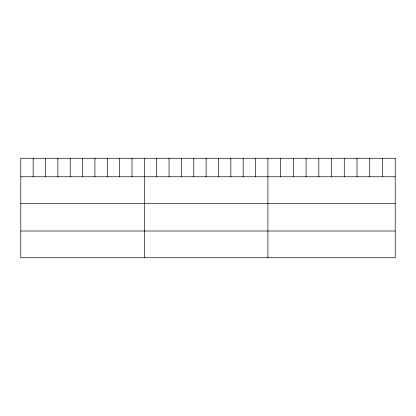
<?xml version="1.0" encoding="UTF-8"?>
<svg xmlns="http://www.w3.org/2000/svg" width="416" height="416" viewBox="0 0 416 416"><rect width="100%" height="100%" fill="white"/><g stroke="black" fill="none" stroke-linecap="round" stroke-linejoin="round"><path stroke-width="0.62" d="M20.8 176.758L395.2 176.758M20.8 203.476L395.2 203.476M20.8 231.01L395.2 231.01M382.47 158.272L382.47 176.758M369.741 158.272L369.741 176.758M357.011 158.272L357.011 176.758M344.282 158.272L344.282 176.758M331.552 158.272L331.552 176.758M318.822 158.272L318.822 176.758M306.093 158.272L306.093 176.758M293.363 158.272L293.363 176.758M280.634 158.272L280.634 176.758M267.904 158.272L267.904 257.728M255.549 158.272L255.549 176.758M243.194 158.272L243.194 176.758M230.838 158.272L230.838 176.758M218.483 158.272L218.483 176.758M206.128 158.272L206.128 176.758M193.773 158.272L193.773 176.758M181.418 158.272L181.418 176.758M169.062 158.272L169.062 176.758M156.707 158.272L156.707 176.758M144.352 158.272L144.352 257.728M131.997 158.272L131.997 176.758M119.642 158.272L119.642 176.758M107.286 158.272L107.286 176.758M94.931 158.272L94.931 176.758M82.576 158.272L82.576 176.758M70.221 158.272L70.221 176.758M57.866 158.272L57.866 176.758M45.51 158.272L45.51 176.758M33.155 158.272L33.155 176.758M395.2 158.272L20.8 158.272L20.8 257.728L395.2 257.728L395.2 158.272"/></g></svg>
